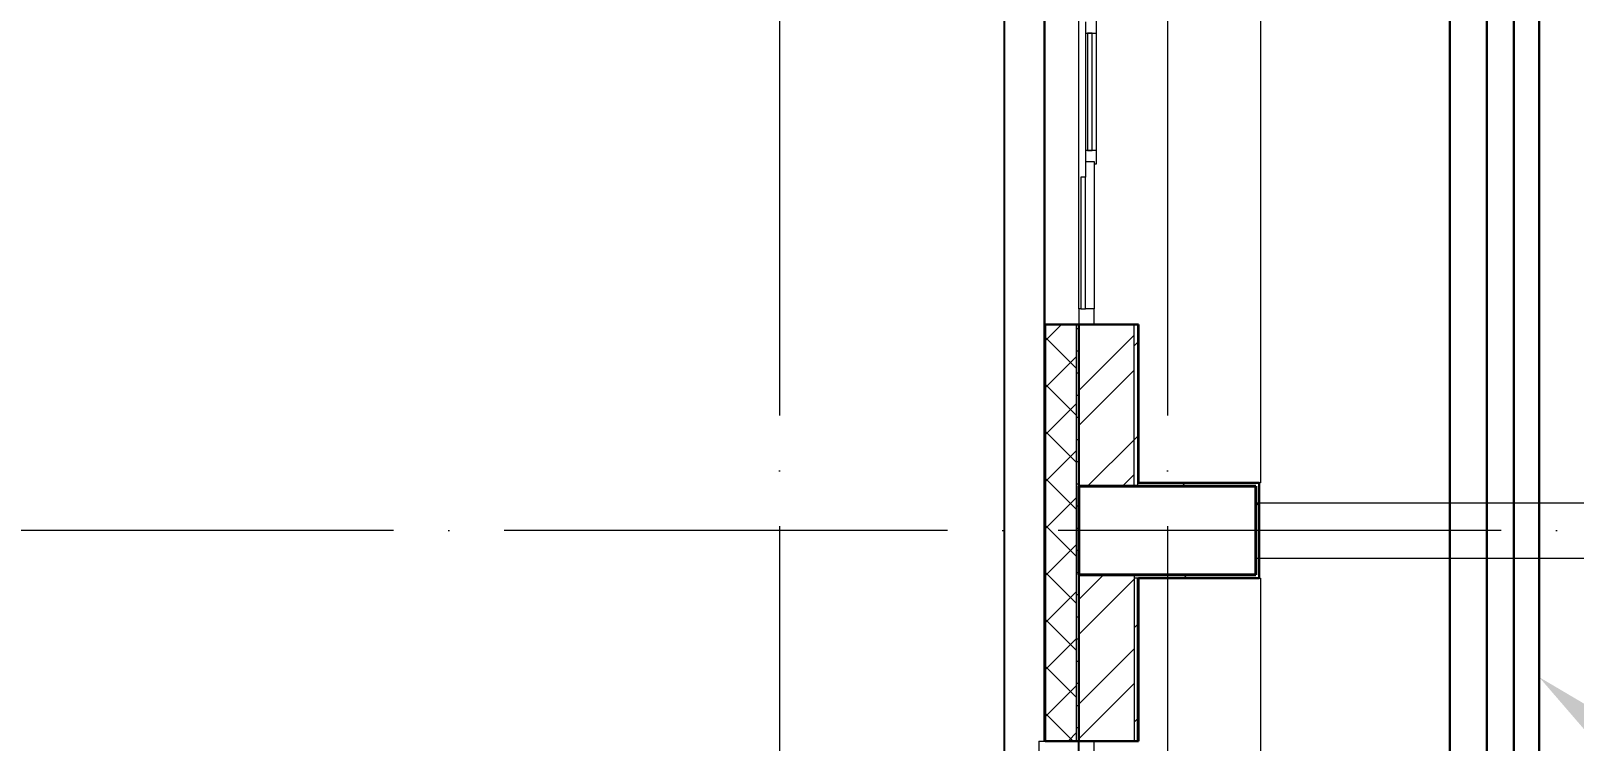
# Model space of a CAD drawing. Header units: millimetres. Extents: x -1073752 to 1436911, y -1379358 to 94781.
# Drawn here: x -1030497 to -1023531, y -891239 to -888034 of the extents above; entities that cross this region are included whole.
import ezdxf
from ezdxf import colors
from ezdxf.entities.mleader import LeaderData, LeaderLine
from ezdxf.math import Vec2, Vec3

# ---------------------------------------------------------------- set-up
doc = ezdxf.new("R2010")
doc.units = ezdxf.units.MM
doc.linetypes.add('ADSK_Линия сетки', pattern=[25, 20, -2.5, 0, -2.5])
doc.linetypes.add('ADSK_Сверху', pattern=[450, 300, -150])
for name, color, linetype, lineweight in [('_ Окна', 7, 'Continuous', 9), ('RC-Выноски', 7, 'Continuous', 0), ('лс', 5, 'Continuous', 30), ('Несущие колонны', 7, 'Continuous', 18), ('Ограждение', 252, 'Continuous', 9), ('Окна', 7, 'Continuous', 9), ('Оси', 252, 'Continuous', 9), ('Стены внутренние', 7, 'Continuous', 18), ('Стены наружные', 7, 'Continuous', 18), ('Стены штриховка', 7, 'Continuous', 9)]:
    doc.layers.add(name, color=color, linetype=linetype, lineweight=lineweight)
doc.layers.add('Линии', color=7, linetype='Continuous', lineweight=9, true_color=0x00a600)
doc.layers.add('Стены', color=194, linetype='Continuous')
doc.styles.add('ICOCPEUR', font='isocpeur.ttf', dxfattribs={"height": 250})

# ---------------------------------------------------------------- blocks, each defined once
blk = doc.blocks.new('1 этаж')
at = {"layer": '_ Окна', "color": 251, "lineweight": 18, "true_color": 0x636466}
for p, q in [((-33325.8, 9481.3), (-33325.8, 9431.3)), ((-33275.8, 9431.3), (-33275.8, 9491.3)), ((-33325.8, 9431.3), (-33275.8, 9431.3)), ((-33275.8, 8901.3), (-33325.8, 8901.3)), ((-33325.8, 8901.3), (-33325.8, 8851.3)), ((-33325.8, 8851.3), (-33285.8, 8851.3)), ((-33285.8, 8851.3), (-33285.8, 8841.3)), ((-33275.8, 8841.3), (-33275.8, 8901.3)), ((-33285.8, 8841.3), (-33275.8, 8841.3)), ((-33345.8, 8186.3), (-33355.8, 8186.3)), ((-33355.8, 8186.3), (-33355.8, 8116.3)), ((-33285.8, 8186.3), (-33325.8, 8186.3)), ((-33285.8, 8116.3), (-33285.8, 8186.3)), ((-33355.8, 6236.3), (-33355.8, 6166.3)), ((-33285.8, 6166.3), (-33285.8, 6236.3))]:
    blk.add_line(p, q, dxfattribs=at)
at = {"layer": '_ Окна', "color": 251, "true_color": 0x636466}
for p, q in [((-33295.8, 9431.3), (-33315.8, 9431.3)), ((-33315.8, 9431.3), (-33315.8, 8901.3)), ((-33295.8, 8901.3), (-33295.8, 9431.3)), ((-33315.8, 8901.3), (-33295.8, 8901.3)), ((-33325.8, 8781.3), (-33345.8, 8781.3)), ((-33345.8, 8781.3), (-33345.8, 8186.3)), ((-33325.8, 8186.3), (-33325.8, 8781.3)), ((-33345.8, 8186.3), (-33325.8, 8186.3))]:
    blk.add_line(p, q, dxfattribs=at)
at = {"layer": 'Линии', "color": 251, "linetype": 'ADSK_Сверху', "ltscale": 100, "true_color": 0x636466}
for p, q in [((-32555.8, 7311.3), (-30805.8, 7311.3)), ((-32555.8, 7061.3), (-30805.8, 7061.3))]:
    blk.add_line(p, q, dxfattribs=at)
at = {"layer": 'Несущие колонны', "color": 251, "lineweight": 40, "true_color": 0x636466}
for p, q in [((-33355.8, 7386.3), (-32555.8, 7386.3)), ((-33355.8, 6986.3), (-33355.8, 7386.3)), ((-33355.8, 7386.3), (-33355.8, 6986.3)), ((-32555.8, 7386.3), (-33105.8, 7386.3)), ((-32555.8, 7386.3), (-32555.8, 6986.3)), ((-32555.8, 6986.3), (-32555.8, 7386.3)), ((-32555.8, 6986.3), (-33355.8, 6986.3)), ((-33105.8, 6986.3), (-32555.8, 6986.3))]:
    blk.add_line(p, q, dxfattribs=at)
at = {"layer": 'Несущие колонны', "color": 251, "true_color": 0x636466}
for p, q in [((-33105.8, 7386.3), (-33355.8, 7386.3)), ((-33355.8, 6986.3), (-33105.8, 6986.3))]:
    blk.add_line(p, q, dxfattribs=at)
at = {"layer": 'Ограждение', "color": 251, "true_color": 0x636466}
for p, q in [((-32535.8, 10791.3), (-32535.8, 7401.3)), ((-32535.8, 7401.3), (-32540.8, 7401.3)), ((-32540.8, 6971.3), (-32535.8, 6971.3)), ((-32535.8, 6971.3), (-32535.8, 3371.3))]:
    blk.add_line(p, q, dxfattribs=at)
at = {"layer": 'Окна', "color": 251, "true_color": 0x636466}
for p, q in [((-33355.8, 8186.3), (-33355.8, 10146.3)), ((-33325.8, 9431.3), (-33325.8, 8901.3)), ((-33275.8, 8901.3), (-33275.8, 9431.3)), ((-33325.8, 8851.3), (-33325.8, 8781.3)), ((-33285.8, 8841.3), (-33285.8, 8186.3)), ((-33535.8, 6236.3), (-33505.8, 6236.3)), ((-33535.8, 6236.3), (-33535.8, 4136.3)), ((-33356.8, 4136.3), (-33356.8, 6236.3))]:
    blk.add_line(p, q, dxfattribs=at)
at = {"layer": 'Оси', "color": 251, "linetype": 'ADSK_Линия сетки', "ltscale": 100, "true_color": 0x636466}
for p, q in [((-34705.8, 32206.9), (-34705.8, -33769.9)), ((-32955.8, 32206.9), (-32955.8, -33769.9)), ((-26448.4, 7186.3), (-72528.1, 7186.3))]:
    blk.add_line(p, q, dxfattribs=at)
at = {"layer": 'Стены', "color": 251, "true_color": 0x636466}
for p, q in [((-33690.8, -4641.7), (-33690.8, 11054.3)), ((-33510.8, 6236.3), (-33510.8, 10927.4))]:
    blk.add_line(p, q, dxfattribs=at)
at = {"layer": 'Стены внутренние', "color": 251, "true_color": 0x636466}
blk.add_line((-33507.8, 8116.3), (-33507.8, 10216.3), dxfattribs=at)
at = {"layer": 'Стены внутренние', "color": 251, "lineweight": 30, "true_color": 0x636466}
for p, q in [((-33507.8, 8116.3), (-33507.8, 6236.3)), ((-33365.8, 8116.3), (-33507.8, 8116.3)), ((-33507.8, 6236.3), (-33365.8, 6236.3))]:
    blk.add_line(p, q, dxfattribs=at)
at = {"layer": 'Стены внутренние', "color": 251, "linetype": 'Continuous', "lineweight": 9, "true_color": 0x636466}
for p, q in [((-33505.8, 8094.5), (-33506.5, 8095.7)), ((-33505.8, 8043.8), (-33435.4, 8114.3)), ((-33365.8, 7918.1), (-33505.8, 8058.1)), ((-33505.8, 7831.7), (-33365.8, 7971.7)), ((-33365.8, 7705.9), (-33505.8, 7845.9)), ((-33505.8, 7619.6), (-33365.8, 7759.6)), ((-33365.8, 7493.8), (-33505.8, 7633.8)), ((-33505.8, 7407.4), (-33365.8, 7547.4)), ((-33365.8, 7281.7), (-33505.8, 7421.7)), ((-33505.8, 7195.3), (-33365.8, 7335.3)), ((-33365.8, 7069.5), (-33505.8, 7209.5)), ((-33505.8, 6983.2), (-33365.8, 7123.2)), ((-33365.8, 6857.4), (-33505.8, 6997.4)), ((-33505.8, 6771), (-33365.8, 6911)), ((-33365.8, 6645.3), (-33505.8, 6785.3)), ((-33505.8, 6558.9), (-33365.8, 6698.9)), ((-33365.8, 6433.1), (-33505.8, 6573.1)), ((-33505.8, 6346.8), (-33365.8, 6486.8)), ((-33383.1, 6238.3), (-33505.8, 6361)), ((-33402.2, 6238.3), (-33365.8, 6274.6)), ((-33444.4, 6238.3), (-33444.5, 6238.1))]:
    blk.add_line(p, q, dxfattribs=at)
at = {"layer": 'Стены наружные', "color": 251, "lineweight": 30, "true_color": 0x636466}
for p, q in [((-33085.8, 8116.3), (-33365.8, 8116.3)), ((-33355.8, 6236.3), (-33355.8, 8116.3)), ((-33085.8, 7401.3), (-33085.8, 8116.3)), ((-33105.8, 7386.3), (-32555.8, 7386.3)), ((-33090.8, 7401.3), (-32540.8, 7401.3)), ((-32555.8, 7386.3), (-32555.8, 6986.3)), ((-32540.8, 6971.3), (-32540.8, 7401.3)), ((-32555.8, 6986.3), (-33105.8, 6986.3)), ((-33085.8, 6971.3), (-32540.8, 6971.3)), ((-33085.8, 6236.3), (-33085.8, 6971.3)), ((-33365.8, 6236.3), (-33085.8, 6236.3))]:
    blk.add_line(p, q, dxfattribs=at)
at = {"layer": 'Стены наружные', "color": 251, "linetype": 'Continuous', "lineweight": 9, "true_color": 0x636466}
for p, q in [((-33355.8, 8096), (-33365.8, 8096)), ((-33090.8, 8105.3), (-33085.8, 8110.3)), ((-33355.8, 7817.8), (-33105.8, 8067.8)), ((-33105.8, 8019.6), (-33090.8, 8034.6)), ((-33090.8, 8034.6), (-33085.8, 8039.6)), ((-33355.8, 7996), (-33365.8, 7996)), ((-33090.8, 7963.9), (-33085.8, 7968.9)), ((-33355.8, 7896), (-33365.8, 7896)), ((-33355.8, 7660.7), (-33105.8, 7910.7)), ((-33090.8, 7893.1), (-33085.8, 7898.1)), ((-33090.8, 7822.4), (-33085.8, 7827.4)), ((-33355.8, 7796), (-33365.8, 7796)), ((-33090.8, 7751.7), (-33085.8, 7756.7)), ((-33355.8, 7696), (-33365.8, 7696)), ((-33090.8, 7681), (-33085.8, 7686)), ((-33355.8, 7596), (-33365.8, 7596)), ((-33315.9, 7386.3), (-33105.8, 7596.4)), ((-33105.8, 7595.3), (-33090.8, 7610.3)), ((-33090.8, 7610.3), (-33085.8, 7615.3)), ((-33090.8, 7539.6), (-33085.8, 7544.6)), ((-33355.8, 7496), (-33365.8, 7496)), ((-33090.8, 7468.9), (-33085.8, 7473.9)), ((-33355.8, 7396), (-33365.8, 7396)), ((-33158.7, 7386.3), (-33105.8, 7439.2)), ((-33087.7, 7401.3), (-33085.8, 7403.2)), ((-32890.6, 7386.3), (-32875.6, 7401.3)), ((-33355.8, 7296), (-33365.8, 7296)), ((-32555.8, 7296.8), (-32540.8, 7311.8)), ((-33355.8, 7196), (-33365.8, 7196)), ((-33355.8, 7096), (-33365.8, 7096)), ((-33355.8, 6996), (-33365.8, 6996)), ((-33355.8, 6874.9), (-33244.4, 6986.3)), ((-33355.8, 6717.7), (-33105.8, 6967.7)), ((-32881.3, 6971.3), (-32866.3, 6986.3)), ((-33090.8, 6903.2), (-33085.8, 6908.2)), ((-33355.8, 6896), (-33365.8, 6896)), ((-33090.8, 6832.5), (-33085.8, 6837.5)), ((-33355.8, 6796), (-33365.8, 6796)), ((-33105.8, 6746.8), (-33090.8, 6761.8)), ((-33090.8, 6761.8), (-33085.8, 6766.8)), ((-33355.8, 6696), (-33365.8, 6696)), ((-33090.8, 6691.1), (-33085.8, 6696.1)), ((-33355.8, 6403.4), (-33105.8, 6653.4)), ((-33090.8, 6620.4), (-33085.8, 6625.4)), ((-33355.8, 6596), (-33365.8, 6596)), ((-33090.8, 6549.6), (-33085.8, 6554.6)), ((-33355.8, 6496), (-33365.8, 6496)), ((-33355.8, 6246.3), (-33105.8, 6496.3)), ((-33090.8, 6478.9), (-33085.8, 6483.9)), ((-33090.8, 6408.2), (-33085.8, 6413.2)), ((-33355.8, 6396), (-33365.8, 6396)), ((-33090.8, 6337.5), (-33085.8, 6342.5)), ((-33355.8, 6296), (-33365.8, 6296)), ((-33105.8, 6322.5), (-33090.8, 6337.5)), ((-33090.8, 6266.8), (-33085.8, 6271.8))]:
    blk.add_line(p, q, dxfattribs=at)
at = {"layer": 'Стены наружные', "color": 251, "true_color": 0x636466}
for p, q in [((-33355.8, 7386.3), (-33105.8, 7386.3)), ((-33105.8, 6986.3), (-33355.8, 6986.3))]:
    blk.add_line(p, q, dxfattribs=at)
at = {"layer": 'Стены штриховка', "color": 251, "true_color": 0x636466}
for p, q in [((-33505.8, 6238.3), (-33505.8, 8114.3)), ((-33505.8, 8114.3), (-33365.8, 8114.3)), ((-33365.8, 6236.3), (-33365.8, 8116.3)), ((-33105.8, 7386.3), (-33105.8, 8116.3)), ((-33090.8, 8116.3), (-33090.8, 7386.3)), ((-33105.8, 6986.3), (-33105.8, 6236.3)), ((-33085.8, 6971.3), (-33105.8, 6971.3)), ((-33090.8, 6236.3), (-33090.8, 6971.3)), ((-33365.8, 6238.3), (-33505.8, 6238.3))]:
    blk.add_line(p, q, dxfattribs=at)

msp = doc.modelspace()

# ---------------------------------------------------------------- linework, layer by layer
at = {"layer": 'лс', "color": 4}
for p, q in [((-1023689, -884844.9), (-1023689, -911238.1)), ((-1023803.7, -911095.2), (-1023803.7, -884955.2))]:
    msp.add_line(p, q, dxfattribs=at)
at = {"layer": 'лс'}
for p, q in [((-1023924.7, -885347.3), (-1023924.7, -909555.2)), ((-1024092, -885420.9), (-1024092, -909554.2))]:
    msp.add_line(p, q, dxfattribs=at)

# ---------------------------------------------------------------- block references
msp.add_blockref('1 этаж', (-992411.4, -897475.7))

# ---------------------------------------------------------------- leaders
at = {"layer": 'RC-Выноски', "linetype": 'Continuous', "ltscale": 15}
ml = msp.add_multileader_mtext('Standard', dxfattribs=at)
ml.set_content('RS1', color=256, style='ICOCPEUR')
ml.set_leader_properties()
ml.build(insert=Vec2(0, 0))
ml.multileader.update_dxf_attribs({"has_text_frame": 1, "text_left_attachment_type": 6, "text_right_attachment_type": 6, "dogleg_length": 2, "arrow_head_size": 400, "scale": 100})
ctx = ml.context
ctx.base_point, ctx.scale, ctx.char_height, ctx.arrow_head_size, ctx.landing_gap_size, ctx.plane_origin = Vec3(-1022505.6, -891772.3), 100, 250, 400, 100, Vec3(-1557721.2, -928174.8)
ctx.left_attachment, ctx.right_attachment = 6, 6
notes = []
notes.append((ctx, [(0, (1, 1, 0), (-1022705.6, -891772.3), (1, 0), 200, [(0, [(-1023689, -890950.7)], 0, [])])]))
ctx.mtext.insert, ctx.mtext.flow_direction = Vec3(-1022405.6, -891472.3), 5
for ctx, leaders in notes:
    for number, flags, end, landing, length, lines in leaders:
        leader = LeaderData()
        leader.index, (leader.has_last_leader_line, leader.has_dogleg_vector, leader.attachment_direction) = number, flags
        leader.last_leader_point, leader.dogleg_vector, leader.dogleg_length = Vec3(end), Vec3(landing), length
        for number, points, colour, breaks in lines:
            line = LeaderLine()
            line.index, line.vertices, line.color, line.breaks = number, Vec3.list(points), colors.encode_raw_color(colour), breaks
            leader.lines.append(line)
        ctx.leaders.append(leader)

doc.saveas('drawing.dxf')
